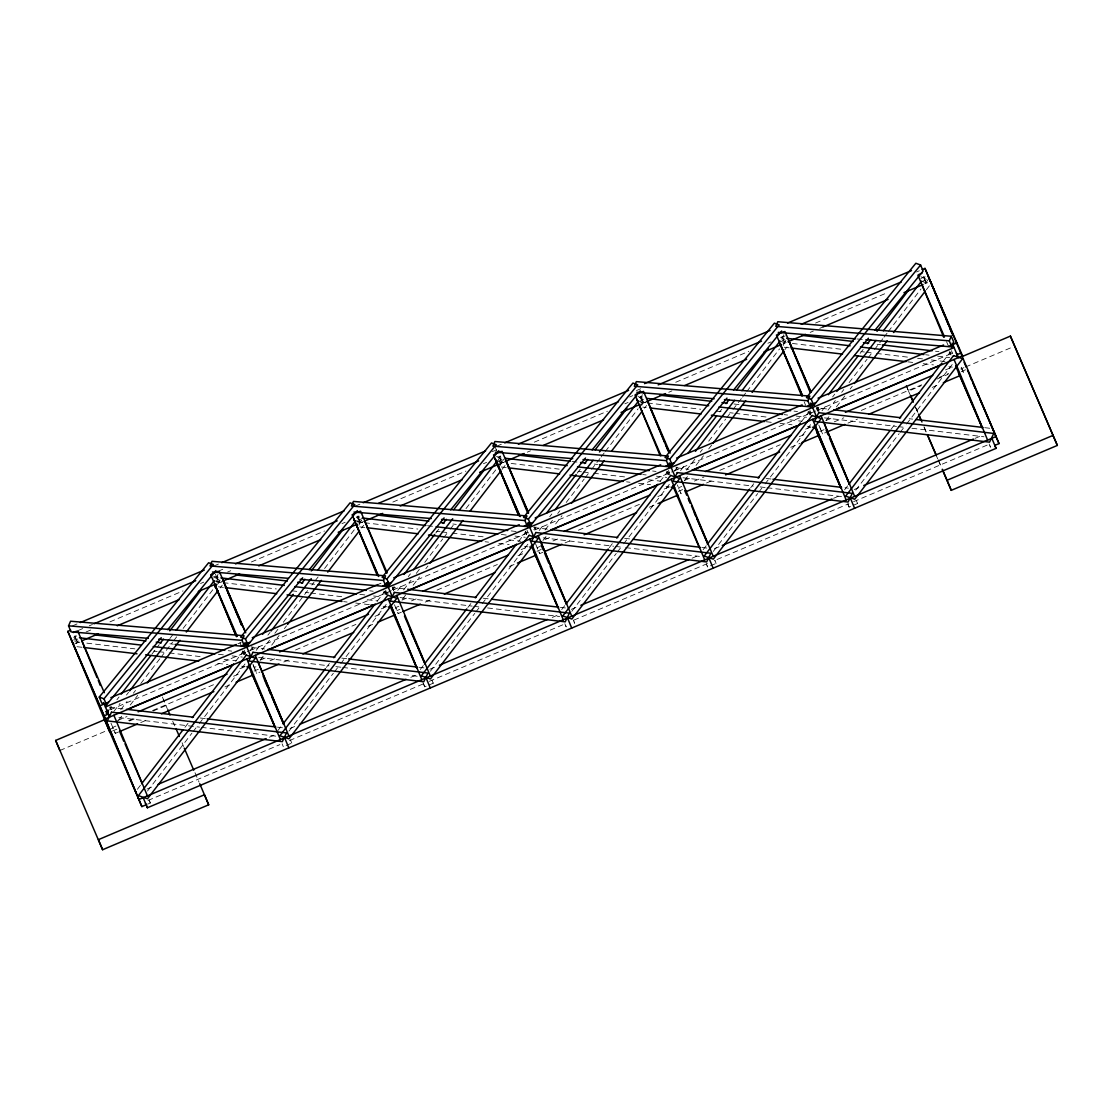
<?xml version="1.0" encoding="UTF-8"?>
<svg xmlns="http://www.w3.org/2000/svg" width="1113" height="1113" viewBox="0 0 1113 1113"><rect width="100%" height="100%" fill="white"/><g stroke="black" fill="none" stroke-linecap="round" stroke-linejoin="round"><path stroke-width="0.75" stroke-dasharray="5 3.75" d="M73.82 640.072L76.588 634.271M76.644 643.578L78.035 640.685M215.95 578.718L218.037 574.364M218.092 583.685L219.484 580.777M357.398 518.825L358.789 515.917M358.845 525.239L361.614 519.437M498.151 460.379L500.92 454.577M500.28 465.331L503.062 459.53M640.281 399.024L642.368 394.67M641.728 405.438L643.815 401.083M781.729 339.131L783.816 334.776M783.176 345.545L785.945 339.729M109.519 709.371L111.634 706.616M116.921 699.729L119.035 696.975M151.827 654.263L159.229 644.608M113.776 711.583L120.121 703.305M126.465 695.041L128.579 692.286M169.83 638.556L173.002 634.424M120.719 709.718L127.063 701.44M133.407 693.176L135.522 690.422M140.808 683.535L159.855 658.729M160.912 657.352L172.543 642.201M173.6 640.824L176.772 636.692M183.116 628.428L213.793 588.471M218.023 582.948L220.137 580.193M118.618 720.181L122.861 714.671M130.263 705.03L137.664 695.388M220.151 587.914L222.266 585.16M137.358 789.312L140.53 785.166M184.953 727.304L188.125 723.172M235.719 661.164L243.121 651.522M249.91 650.855L253.082 646.723M147.5 791.023L191.923 733.161M192.98 731.784L198.267 724.883M199.324 723.506L245.862 662.889M256.268 650.298L260.498 644.789M267.899 635.147L270.028 632.393M262.167 649.811L269.569 640.17M274.855 633.283L278.027 629.151M283.314 622.264L307.633 590.572M311.863 585.062L313.977 582.294M315.035 580.916L318.221 576.784M324.565 568.52L355.228 528.564M359.457 523.054L361.572 520.3M260.066 660.287L264.296 654.778M271.697 645.137L279.099 635.481M284.399 628.595L286.514 625.84M361.6 528.021L363.714 525.266M277.735 730.782L281.979 725.273M326.387 667.41L329.559 663.278M377.154 601.27L384.555 591.629M392.402 589.57L394.517 586.815M435.767 533.085L438.939 528.953M288.935 731.13L333.357 673.254M334.415 671.876L339.702 664.99M340.759 663.612L386.239 604.373M397.717 590.405L403.003 583.518M408.29 576.617L410.405 573.863M403.602 589.918L411.003 580.276M416.29 573.376L419.476 569.244M424.763 562.357L442.737 538.942M443.795 537.551L449.082 530.664M450.139 529.287L454.368 523.778M465.999 508.627L496.676 468.67M497.734 467.293L504.078 459.015M402.572 599.017L405.744 594.871M413.146 585.229L419.49 576.965M425.834 568.701L427.949 565.947M501.991 469.491L505.163 465.359M420.241 669.511L423.413 665.379M467.836 607.503L471.008 603.371M518.602 541.377L526.004 531.722M533.85 529.677L535.965 526.922M577.216 473.178L580.388 469.046M430.383 671.222L474.806 613.36M475.863 611.983L481.15 605.096M482.207 603.719L528.745 543.088M539.165 530.498L543.394 524.988M549.739 516.724L551.853 513.969M545.05 530.011L552.451 520.369M557.738 513.483L559.853 510.728M566.197 502.464L584.186 479.035M585.243 477.658L590.53 470.771M591.587 469.394L595.817 463.884M596.874 462.507L600.046 458.375M601.103 456.998L604.276 452.852M605.333 451.475L638.125 408.763M639.182 407.386L644.469 400.499M542.949 540.487L547.193 534.977M555.651 523.959L561.995 515.695M644.483 408.221L646.597 405.466M561.689 609.604L564.861 605.472M609.284 547.61L612.456 543.478M660.051 481.47L667.452 471.829M674.241 471.161L677.414 467.015M719.708 411.907L721.822 409.153M571.832 611.329L616.254 553.467M617.312 552.076L622.598 545.189M623.656 543.812L670.193 483.195M680.6 470.604L684.829 465.095M686.498 470.117L694.957 459.099M700.244 452.212L702.359 449.457M708.703 441.179L725.62 419.142M726.678 417.765L731.964 410.878M733.022 409.501L737.251 403.977M738.322 402.6L741.495 398.468M742.552 397.091L745.724 392.959M746.781 391.581L779.559 348.87M783.789 343.361L785.903 340.606M684.398 480.593L687.57 476.461M696.028 465.429L703.444 455.787M708.731 448.901L711.903 444.769M784.874 349.691L786.988 346.936M703.124 549.711L706.31 545.579M750.719 487.703L753.891 483.571M801.485 421.577L808.887 411.935M816.733 409.876L818.848 407.121M860.099 353.391L863.271 349.259M713.266 551.436L757.689 493.56M758.746 492.183L764.033 485.296M765.09 483.918L810.57 424.665M822.048 410.711L827.335 403.81M832.621 396.924L834.736 394.169M827.933 410.224L835.334 400.569M841.692 392.305L843.807 389.55M849.094 382.663L867.069 359.235M868.126 357.857L873.413 350.971M874.47 349.593L878.7 344.084M879.757 342.707L882.929 338.575M883.986 337.197L887.158 333.065M888.216 331.688L921.008 288.977M925.237 283.453L928.409 279.321M825.846 420.686L829.018 416.554M836.42 406.913L844.878 395.894M850.165 389.007L852.28 386.253M926.322 289.797L929.494 285.665M844.572 489.817L847.744 485.685M891.11 429.187L895.339 423.677M942.934 361.669L950.335 352.028M855.772 490.151L899.137 433.667M900.194 432.289L905.481 425.403M906.539 424.011L953.076 363.394M72.387 625.923L77.145 623.906M213.821 566.016L220.179 563.331M355.27 506.123L361.628 503.438M496.718 446.23L503.076 443.531M492.169 451.669L496.412 449.875M636.441 390.58L640.685 388.771M916.5 271.975L919.324 270.779M78.133 630.528L82.891 628.511M89.249 625.812L92.435 624.476M219.567 570.635L222.753 569.286M629.596 396.993L632.782 395.644M73.569 637.276L76.407 636.08M86.118 631.961L90.876 629.944M109.95 621.861L183.061 590.906M200.549 583.504L203.721 582.155M213.599 577.967L217.842 576.172M227.553 572.068L230.739 570.719M251.399 561.968L324.509 531.012M341.983 523.611L345.169 522.261M356.466 517.475L359.29 516.279M392.847 502.074L465.944 471.105M483.432 463.704L486.604 462.368M497.914 457.582L500.739 456.372M534.282 442.167L607.392 411.212M624.88 403.81L628.052 402.461M639.349 397.675L642.187 396.478M675.73 382.274L748.84 351.318M767.9 343.235L771.086 341.886M780.797 337.782L785.388 335.834M815.579 323.048L887.103 292.761M920.827 278.473L925.07 276.678M74.863 640.253L77.687 639.057M216.298 580.346L219.136 579.15M357.746 520.453L361.989 518.658M499.194 460.559L502.019 459.349M640.629 400.652L643.467 399.456M782.077 340.759L784.902 339.562M922.107 281.45L926.35 279.655M74.724 643.829L78.967 642.034M216.437 576.771L218.997 582.725L221.835 581.529M359.026 523.43L363.617 521.482M498.707 464.274L503.299 462.326M527.312 452.156L530.498 450.821M641.923 403.629L646.166 401.835M668.76 392.263L671.932 390.913M783.357 343.736L786.195 342.54M810.208 332.37L813.38 331.02M819.738 328.321L822.924 326.985M924.806 283.829L927.63 282.632M237.945 643.815L241.131 642.465M377.808 584.589L380.98 583.24M110.243 709.746L248.505 651.202M249.91 650.604L391.359 590.697M393.126 589.96L526.616 533.419M534.574 530.052L672.836 471.495M674.255 470.896L815.69 411.003M817.457 410.252L950.961 353.725M117.477 720.57L127.021 716.535M239.852 668.746L246.21 666.061M260.512 660.009L268.456 656.642M381.3 608.853L386.058 606.835M401.96 600.102L409.904 596.735M521.148 549.627L529.092 546.26M544.994 539.527L551.352 536.842M664.183 489.052L670.541 486.367M684.843 480.301L692.787 476.948M805.631 429.159L810.403 427.142M826.291 420.408L834.235 417.041M945.48 369.933L953.424 366.567M115.933 726.052L112.747 727.387L115.321 733.342L118.493 732.006M128.649 720.668L135.007 717.968M152.481 710.567L216.061 683.646M233.535 676.245L239.893 673.546M252.999 664.614L254.195 667.494L257.381 666.144M270.083 660.76L276.441 658.075M295.515 649.992L355.91 624.421M374.984 616.352L382.928 612.985M398.816 606.251L395.644 607.601L398.204 613.555L401.39 612.206M411.532 600.867L419.476 597.5M436.964 590.099L497.358 564.528M518.018 555.777L524.376 553.078M540.264 546.358L537.092 547.693L539.652 553.648L542.824 552.298M552.98 540.974L560.924 537.607M578.412 530.205L640.392 503.952M657.866 496.551L664.224 493.852M681.713 486.451L678.527 487.8L681.1 493.755L677.33 484.92M694.429 481.066L703.959 477.032M719.847 470.298L780.241 444.727M799.315 436.644L807.259 433.277M834.277 421.841L843.807 417.806M861.295 410.405L921.689 384.82M939.163 377.418L948.707 373.384M59.852 750.51L115.265 727.039M129.511 721.001L137.428 717.648M153.26 710.943L165.934 705.586L163.528 699.827M906.107 385.362L908.514 391.122L921.174 385.752M937.007 379.046L948.095 374.358M960.756 368.987L963.928 367.652M965.514 366.984L1013.011 346.866M112.622 730.963L116.865 729.168M254.07 671.069L258.313 669.275M396.924 610.578L399.748 609.381M536.953 551.269L541.196 549.474M678.401 491.376L682.645 489.581M819.836 431.482L824.079 429.674M961.284 371.575L965.528 369.78M140.753 722.574L148.697 719.207M224.979 686.902L232.923 683.549M254.195 667.494L256.769 673.448L259.941 672.099M283.773 662.012L290.131 659.313M368.013 626.341L374.371 623.642M425.222 602.105L431.58 599.42M509.448 566.434L515.806 563.748M565.084 542.88L573.028 539.513M649.31 507.208L658.84 503.173M706.518 482.986L714.463 479.62M790.759 447.315L800.289 443.28M819.975 427.893L822.535 433.847L825.721 432.512M847.967 423.079L857.497 419.045M932.193 387.421L940.137 384.055M146.986 789.047L154.93 785.681M269.36 737.223L275.718 734.524M290.02 728.472L296.378 725.773M410.794 677.316L417.152 674.631M429.868 669.247L436.226 666.548M552.243 617.423L558.601 614.738M571.317 609.354L579.261 605.987M692.091 558.197L700.049 554.831M714.351 548.779L720.709 546.08M833.54 498.304L841.484 494.937M854.2 489.553L860.558 486.854M974.988 438.397L982.932 435.03M148.001 800.47L279.906 744.611M289.45 740.576L424.526 683.368M429.298 681.351L565.974 623.461M573.918 620.094L707.423 563.568M716.953 559.533L848.857 503.674M853.629 501.643L990.306 443.767M147.514 804.198L150.352 803.002L149.142 800.122M286.138 745.487L291.787 743.094L290.59 740.215M423.385 683.632L424.749 686.791L427.573 685.594M428.992 684.996L433.235 683.201L432.039 680.321M710.47 565.794L716.118 563.401L714.922 560.521M847.716 503.925L849.08 507.097L851.904 505.9M853.323 505.302L857.567 503.507L856.37 500.627M857.302 338.992L864.175 339.576M877.155 344.307L880.592 344.71M935.504 351.221L938.927 351.625M949.222 352.849L952.658 353.252M925.626 354.755L929.063 355.158M937.633 356.174L949.653 357.607M792.345 343.458L842.11 349.357M860.975 351.583L864.411 352M866.123 352.195L874.707 353.211M876.418 353.419L909.029 357.287M917.599 358.303L922.747 358.915M931.331 359.93L945.062 361.558M784.192 347.2L789.34 347.812M907.735 361.836L912.883 362.448M923.178 363.673L933.473 364.883M948.902 366.72L952.338 367.123M818.041 411.281L816.664 407.748L828.587 409.167M909.224 418.725L912.66 419.128M984.727 427.67L989.874 428.282M733.996 403.991L740.868 404.812M794.056 411.114L797.492 411.518M807.788 412.742L811.21 413.146M824.413 417.876L896.48 426.418M898.191 426.627L905.064 427.434M911.923 428.255L983.989 436.783M784.178 414.648L787.614 415.066M796.198 416.081L806.494 417.292M640.615 402.127L645.763 402.739M647.474 402.948L700.661 409.25M716.104 411.087L722.963 411.893M729.836 412.7L733.258 413.118M734.983 413.313L767.58 417.18M777.876 418.405L781.312 418.808M789.882 419.824L801.889 421.243M642.744 407.094L646.18 407.497M766.287 421.73L771.434 422.342M780.018 423.357L792.025 424.79M807.468 426.613L810.89 427.016M676.843 467.85L688.864 469.269M766.064 478.423L771.212 479.035M845.004 487.772L848.426 488.176M571.971 461.45L578.83 462.271M594.272 464.093L597.709 464.511M652.608 471.008L656.044 471.425M666.339 472.635L669.776 473.053M682.979 477.769L753.32 486.117M760.179 486.924L765.327 487.536M767.052 487.744L842.541 496.69M642.744 474.555L646.166 474.959M656.461 476.183L666.757 477.394M499.167 462.034L504.314 462.646M511.173 463.453L559.213 469.143M578.092 471.383L581.529 471.787M583.24 471.995L591.824 473.011M593.535 473.22L626.132 477.074M648.448 479.717L660.454 481.15M501.309 466.987L506.457 467.599M626.563 481.832L629.986 482.249M638.57 483.265L650.576 484.684M666.019 486.52L669.456 486.924M533.684 527.548L547.415 529.162M624.63 538.316L629.777 538.929M701.83 547.471L706.978 548.083M452.824 524L456.26 524.404M511.173 530.915L516.321 531.527M524.891 532.543L528.327 532.946M543.241 537.871L613.597 546.219M615.308 546.413L623.892 547.429M625.603 547.638L699.381 556.389M427.517 525.712L434.376 526.519M501.295 534.449L506.443 535.061M515.027 536.076L525.322 537.301M357.718 521.927L362.866 522.54M364.591 522.748L417.778 529.051M436.644 531.291L440.08 531.694M441.791 531.889L450.375 532.904M452.087 533.113L484.698 536.981M508.711 539.819L520.717 541.252M359.861 526.894L365.008 527.506M485.115 541.739L488.551 542.142M498.847 543.367L509.142 544.577M524.571 546.413L528.007 546.817M404.256 588.86L392.249 587.441L393.849 591.156M483.181 598.224L490.04 599.031M560.396 607.364L565.543 607.976M309.664 583.699L314.812 584.297M369.725 590.808L373.161 591.212M383.442 592.436L388.59 593.048M400.082 597.57L472.149 606.112M473.86 606.321L480.733 607.128M487.591 607.948L559.658 616.491M359.847 594.342L364.994 594.954M373.578 595.97L382.162 596.985M216.284 581.835L221.431 582.433M223.143 582.642L276.33 588.944M291.773 590.78L296.921 591.393M305.505 592.408L308.927 592.812M310.652 593.006L343.249 596.874M367.262 599.726L377.557 600.937M218.412 586.788L223.56 587.4M343.667 601.632L347.103 602.036M355.687 603.051L369.405 604.679M383.136 606.307L386.559 606.724M252.512 647.543L264.532 648.962M341.733 658.117L348.606 658.924M418.947 667.271L424.095 667.883M169.941 643.801L173.378 644.204M228.276 650.715L231.713 651.119M242.008 652.329L245.43 652.747M258.647 657.477L328.989 665.811M335.848 666.617L340.995 667.23M342.721 667.438L418.21 676.384M218.412 654.249L223.56 654.861M232.13 655.877L242.425 657.087M74.835 641.728L79.983 642.34M86.842 643.147L134.882 648.851M153.761 651.077L157.197 651.495M158.909 651.689L167.493 652.705M169.204 652.914L200.09 656.573M224.103 659.425L236.123 660.844M76.978 646.695L82.125 647.293M217.675 663.362L227.956 664.586M241.688 666.214L245.124 666.617M109.352 707.242L123.084 708.87M200.298 718.01L205.446 718.622M277.499 727.165L282.646 727.777M118.91 717.579L199.561 727.137M201.272 727.332L276.761 736.277M920.841 276.747L926.892 278.807M921.467 281.186L929.035 283.773M780.909 337.156L783.942 338.199M780.018 341.093L786.07 343.152M637.958 396.548L644.01 398.607M638.57 400.986L646.152 403.574M496.509 456.441L502.561 458.5M497.135 460.893L503.187 462.952M356.577 516.849L359.61 517.893M355.687 520.787L363.255 523.36M213.626 576.242L219.678 578.301M214.239 580.68L221.821 583.268M923.651 277.276L926.225 283.231L922.023 273.158M961.423 368L963.983 373.954L959.782 363.881M951.392 350.651L952.464 353.127M946.523 341.649L948.568 346.393M989.165 444.031L990.528 447.203L989.332 444.324M906.344 385.766L909.738 393.64M915.846 407.817L917.891 412.533M923.999 426.71L926.712 433.013M938.245 459.794L941.64 467.669M908.514 391.122L909.864 394.266M915.289 406.871L918.016 413.173M924.124 427.336L926.155 432.067M936.339 455.69L937.689 458.848M938.37 460.42L941.083 466.723M817.763 408.026L819.126 411.198M816.58 407.748L818.18 411.462M856.203 500.335L857.567 503.507M782.216 337.183L784.776 343.138L780.575 333.051M809.944 410.544L811.015 413.034M809.276 411.629L810.64 414.787M714.755 560.229L716.118 563.401M640.768 397.077L643.328 403.031L639.14 392.959M668.51 470.451L669.581 472.928M667.828 471.522L669.191 474.695L668.078 471.954M706.268 563.832L707.631 566.99L706.435 564.11M573.32 620.136L574.684 623.294L573.487 620.414M499.32 456.984L501.893 462.925L497.525 452.657M527.061 530.345L528.132 532.835M564.834 623.725L566.197 626.897L564.388 622.57M431.872 680.029L433.235 683.201M357.885 516.877L360.445 522.832L356.243 512.745M385.613 590.252L387.227 593.966M384.945 591.323L386.308 594.495M290.423 739.936L291.787 743.094M244.178 650.145L245.778 653.86M239.977 642.73L241.34 645.888M243.497 651.216L244.86 654.388M162.415 697.086L167.284 708.731M172.71 721.335L175.311 727.012M182.087 742.761L183.575 746.531M194.984 772.686L199.06 782.133M148.989 799.83L150.352 803.002M74.988 636.678L77.562 642.632L73.361 632.546M949.626 351.444L951.003 354.977M817.401 407.024L818.611 409.904M818.778 425.013L822.535 433.847M809.513 412.06L810.723 414.94M847.883 504.217L849.08 507.097M804.226 401.849L805.603 405.382M808.177 411.337L809.554 414.871M675.967 466.917L677.163 469.797M666.729 471.244L668.12 474.778M534.518 526.825L535.715 529.705M495.132 446.897L496.927 451.224M535.45 543.575L539.652 553.648M525.294 531.138L526.602 534.296M525.35 531.513L526.672 534.671M393.07 586.718L394.28 589.598M392.333 587.441L393.71 590.975M394.447 604.721L398.204 613.555M385.181 591.754L386.392 594.634M422.954 682.478L424.749 686.791M383.846 591.031L385.223 594.565M251.635 646.611L252.832 649.491M215.407 574.085L218.997 582.725M253.166 664.809L256.769 673.448M243.747 651.648L244.943 654.527M282.104 743.818L283.3 746.698M242.397 650.938L243.719 654.096M242.467 651.3L243.789 654.472M110.187 706.518L111.383 709.398M110.952 723.074L115.321 733.342"/><path stroke-width="1.5" d="M148.377 638.347L71.065 631.878L68.547 625.826L70.578 621.221L244.081 635.746L242.064 640.351L244.582 646.403L158.686 639.21M244.582 646.403L245.931 643.328M383.498 580.457L385.529 575.838L212.013 561.314L209.995 565.933L383.498 580.457L386.016 586.509L300.12 579.317M386.016 586.509L388.047 581.89M524.946 520.55L526.978 515.945L353.461 501.42L351.43 506.025L524.946 520.55L527.465 526.602L441.569 519.409M527.465 526.602L529.496 521.997M666.395 460.657L668.412 456.038L494.909 441.513L492.878 446.132L666.395 460.657L668.913 466.709L583.017 459.516M668.913 466.709L670.263 463.634M807.829 400.763L809.861 396.145L636.344 381.62L634.327 386.239L807.829 400.763L810.347 406.801L724.452 399.623M810.347 406.801L811.697 403.727M949.278 340.856L951.309 336.251L777.792 321.727L775.761 326.332L949.278 340.856L951.796 346.908L865.9 339.715M951.796 346.908L953.827 342.289L951.309 336.251M106.584 713.043L107.961 710.136M106.347 713.503L108.462 710.748M121.15 694.22L150.77 655.64M160.286 643.231L163.458 639.099M169.802 630.834L201.536 589.5M129.637 690.909L168.773 639.933M176.174 630.292L214.239 580.68M214.851 587.08L216.965 584.325M147.18 682.979L179.972 640.267M186.316 632.003L218.037 590.669M141.588 783.789L182.838 730.058M192.354 717.662L233.605 663.918M262.598 634.313L293.262 594.356M301.72 583.337L304.906 579.205M311.25 570.941L342.971 529.607M271.085 631.015L311.264 578.649M317.608 570.385L355.687 520.787M287.571 624.463L321.407 580.374M327.751 572.11L359.485 530.776M283.036 723.895L325.33 668.788M333.789 657.755L375.039 604.025M404.033 574.419L434.71 534.463M443.169 523.444L446.341 519.312M453.742 509.657L484.419 469.7M413.577 569.731L452.713 518.755M459.057 510.491L497.135 460.893M430.063 563.192L462.855 520.481M470.256 510.825L500.933 470.869M424.47 664.002L466.778 608.881M475.237 597.862L516.488 544.132M546.539 513.135L576.158 474.569M584.617 463.537L587.789 459.405M595.191 449.763L626.925 408.429M555.025 509.837L593.104 460.239M599.448 451.961L638.57 400.986M571.512 503.285L604.303 460.573M611.705 450.932L642.368 410.975M565.919 604.095L608.227 548.987M616.685 537.969L657.936 484.225M687.987 453.241L716.535 416.039M726.052 403.643L729.238 399.511M736.639 389.856L768.36 348.522M695.416 451.322L734.538 400.332M741.94 390.691L780.018 341.093M712.96 443.391L745.738 400.68M752.082 392.416L783.816 351.082M707.367 544.201L749.661 489.08M758.12 478.061L800.428 422.954M828.364 394.725L857.984 356.146M867.5 343.736L870.672 339.604M877.016 331.34L908.751 290.006M836.851 391.414L875.987 340.439M883.388 330.798L921.467 281.186M854.394 383.484L887.186 340.773M893.53 332.509L925.265 291.175M848.802 484.294L890.052 430.564M899.568 418.168L941.876 363.047M106.528 704.863L101.77 703.124L99.252 697.072L208.618 562.761L213.39 564.486L104.01 698.811L106.528 704.863L161.218 637.707M167.771 629.638L215.908 570.538M245.458 638.918L354.824 504.592L350.066 502.853L240.686 637.179L245.458 638.918L247.976 644.97L302.653 577.8M309.219 569.745L357.343 510.644M386.893 579.01L496.273 444.699L491.515 442.96L382.135 577.285L386.893 579.01L389.411 585.062L444.101 517.907M450.668 509.851L498.791 450.737M528.341 519.117L637.721 384.792L632.949 383.053L523.583 517.378L528.341 519.117L530.859 525.169L585.549 458M592.116 449.944L640.239 390.844M669.789 459.224L779.156 324.899L774.398 323.16L665.018 457.485L669.789 459.224L672.308 465.262L726.984 398.106M733.55 390.051L781.674 330.951M811.224 399.317L920.604 265.005L915.846 263.266L806.466 397.578L811.224 399.317L813.742 405.369L868.432 338.213M874.999 330.144L923.122 271.043L920.604 265.005M80.331 622.557L204.291 570.065M221.779 562.663L344.154 510.839M363.214 502.756L485.588 450.932M504.662 442.863L628.622 390.357M644.51 383.637L770.071 330.464M787.545 323.062L911.505 270.57M109.797 732.173L67.837 631.363L70.662 630.167M922.148 269.583L924.986 268.386L999.015 443.6L994.772 445.395L996.052 448.372L147.389 807.774L145.469 803.308M73.361 632.546L76.533 631.196M94.021 623.795L195.735 580.722M211.623 573.988L217.981 571.303M235.469 563.901L337.183 520.828M353.071 514.095L359.429 511.41M378.503 503.326L478.618 460.921M494.52 454.201L500.864 451.502M518.352 444.101L618.48 401.696M635.954 394.294L642.312 391.609M658.2 384.875L761.515 341.135M777.403 334.401L783.761 331.702M801.235 324.3L901.363 281.909M918.851 274.508L922.023 273.158M82.32 640.615L98.222 633.881M117.282 625.798L179.263 599.559M198.337 591.476L215.825 584.075M223.769 580.708L239.657 573.974M258.731 565.905L320.711 539.652M338.199 532.251L357.259 524.181M365.217 520.814L382.691 513.413M400.179 505.998L462.159 479.759M479.633 472.357L498.707 464.274M505.065 461.589L524.14 453.506M543.214 445.437L603.594 419.851M621.082 412.45L640.156 404.381M646.514 401.682L665.588 393.612M684.648 385.529L746.628 359.29M764.116 351.889L781.59 344.474M787.948 341.788L805.436 334.387M822.924 326.985L888.077 299.383M903.965 292.663L923.039 284.58M110.813 697.656L236.359 644.483M252.248 637.749L377.808 584.589M393.696 577.856L519.242 524.682M535.144 517.948L660.691 464.789M676.579 458.055L802.139 404.882M818.027 398.162L943.574 344.988M136.384 793.527L99.906 705.795L108.392 702.192M241.34 645.888L249.827 642.298M382.789 585.995L391.275 582.405M524.237 526.087L532.724 522.498M665.671 466.194L674.158 462.605M807.12 406.301L815.606 402.697M948.568 346.393L957.055 342.804M103.509 702.512L105.429 706.964L954.091 347.576L958.293 357.663L956.359 353.197M105.638 711.694L108.476 710.497M104.093 715.868L108.337 714.073M956.999 354.685L961.242 352.891M129.219 708.564L232.52 664.823M269.068 649.338L373.968 604.916M410.516 589.445L515.402 545.022M551.965 529.538L656.851 485.115M693.399 469.644L796.699 425.889M836.433 409.069L939.734 365.328M59.852 750.51L55.65 740.423L106.319 718.97M962.898 356.23L1010.395 336.112L1057.35 445.423L951.267 490.346L942.447 469.867M138.137 711.819L227.135 674.13M279.586 651.926L368.584 614.237M422.62 591.351L508.432 555.011M564.054 531.457L649.881 495.118M705.503 471.564L791.329 435.211M845.365 412.339L932.764 375.318M120.093 731.324L137.567 723.923M161.413 713.823L213.849 691.618M236.109 682.199L253.583 674.798M261.527 671.431L279.015 664.03M302.847 653.929L353.711 632.393M377.544 622.292L395.032 614.891M402.976 611.524L420.45 604.122M444.296 594.036L495.146 572.499M517.406 563.067L536.466 554.997M544.424 551.631L561.898 544.229M584.144 534.81L636.594 512.592M658.84 503.173L677.914 495.104M685.858 491.737L703.346 484.336M725.593 474.903L779.629 452.031M801.875 442.598L819.363 435.197M827.307 431.83L844.795 424.429M868.627 414.342L919.477 392.806M943.323 382.705L959.211 375.971M158.102 784.331L266.174 738.573M299.55 724.438L406.036 679.347M439.412 665.212L547.471 619.44M580.847 605.305L688.919 559.547M722.295 545.412L831.954 498.972M863.744 485.518L973.402 439.079M104.316 719.109L141.866 806.591L146.109 804.796M942.321 469.241L947.066 480.273L1053.148 435.336M102.605 849.734L208.688 804.81L204.486 794.738L98.403 839.661L102.605 849.734L55.65 740.423M778.279 332.384L855.591 338.853M636.845 392.277L714.143 398.76M495.396 452.184L572.708 458.653M353.948 512.077L431.26 518.547M212.513 571.985L288.1 578.301M68.547 625.826L242.064 640.351M801.666 335.361L853.142 341.454M863.438 342.679L868.585 343.291M882.303 344.905L932.068 350.804M786.641 338.282L850.137 345.809M860.432 347.019L923.915 354.546M791.051 348.007L842.527 354.115M854.534 355.534L906.01 361.628M833.734 409.779L900.654 417.709M916.096 419.531L983.016 427.462M660.218 395.254L711.694 401.348M721.989 402.572L727.137 403.184M742.58 405.021L790.62 410.711M646.917 398.384L708.689 405.702M718.984 406.927L782.467 414.453M651.328 408.109L701.093 414.008M711.374 415.232L764.575 421.535M812.615 427.225L816.038 427.629M692.286 469.672L759.205 477.602M772.937 479.23L841.567 487.369M518.783 455.147L570.259 461.255M580.541 462.465L585.688 463.078M599.42 464.705L649.185 470.604M505.469 458.278L567.24 465.61M577.536 466.82L641.018 474.347M508.168 467.808L559.644 473.901M569.939 475.126L623.127 481.428M671.167 487.118L674.603 487.536M550.852 529.579L617.757 537.509M633.2 539.332L700.119 547.262M377.335 515.055L428.811 521.148M440.818 522.581L444.254 522.985M459.697 524.807L507.737 530.511M362.309 517.976L425.806 525.503M436.087 526.727L497.859 534.045M366.72 527.701L418.196 533.809M428.491 535.019L481.679 541.335M529.718 547.026L533.155 547.429M407.692 589.264L476.322 597.403M491.765 599.239L558.67 607.169M235.886 574.948L287.363 581.056M297.658 582.266L302.806 582.878M318.248 584.715L366.288 590.405M220.875 577.884L284.358 585.396M294.653 586.621L356.424 593.939M225.285 587.608L276.747 593.702M287.043 594.926L341.955 601.437M371.116 604.888L374.552 605.291M388.284 606.919L391.706 607.322M267.955 649.366L334.874 657.296M348.606 658.924L417.236 667.063M94.452 634.841L145.914 640.949M156.21 642.173L161.357 642.785M175.089 644.399L224.854 650.298M79.426 637.777L141.198 645.095M153.204 646.514L214.976 653.846M83.837 647.502L137.024 653.804M145.608 654.82L198.796 661.122M246.836 666.826L250.272 667.23M126.52 709.273L193.425 717.203M207.157 718.831L275.787 726.956M810.57 404.214L813.742 405.369M669.122 464.107L672.308 465.262M527.687 524.014L530.859 525.169M386.239 583.908L389.411 585.062M244.79 643.801L247.976 644.97M99.252 697.072L104.01 698.811M1057.35 445.423L1010.395 336.112M927.894 275.481L962.536 355.868L105.387 718.845L138.944 799.482L996.093 436.505L970.939 378.1M964.108 362.268L966.154 367.012M967.517 370.184L969.576 374.942M969.673 375.512L971.719 380.27M973.082 383.429L975.127 388.187M976.491 391.345L978.536 396.103M979.913 399.261L999.015 443.6M952.172 343.11L954.091 347.576M917.863 275.148L944.478 336.891M955.622 365.857L982.236 427.615M958.46 372.772L982.334 428.199M910.42 395.212L913.133 401.515M918.573 414.119L921.954 421.994M927.393 434.585L936.214 455.064M910.545 395.838L913.258 402.141M919.366 416.318L920.729 419.462M927.519 435.225L936.339 455.69M784.902 331.451L810.834 391.623M788.421 339.938L810.932 392.193M826.083 430.077L828.128 434.835M829.491 438.007L831.536 442.751M831.634 443.336L849.275 483.918M810.723 403.017L816.845 417.556M776.415 335.041L802.348 395.212M779.935 343.541L802.445 395.797M814.187 425.764L840.788 487.522M817.012 432.679L840.899 488.092M643.467 391.345L670.068 453.102M688.724 499.487L690.088 502.645M691.465 505.817L707.84 543.826M684.732 490.555L686.791 495.313M688.154 498.485L690.199 503.229M694.289 512.731L695.653 515.903M697.016 519.061L707.938 544.396M669.275 462.911L675.396 477.449M634.98 394.934L661.011 455.69M672.739 485.658L699.451 547.999M502.019 451.238L528.633 512.996M505.525 459.739L528.049 511.994M541.141 545.133L543.186 549.878M544.549 553.05L548.751 563.122M550.114 566.294L565.807 602.717M527.84 522.804L533.962 537.356M493.532 454.841L520.147 516.599M519.562 515.583L495.076 458.779L496.398 461.937M531.291 545.551L557.905 607.308M534.129 552.465L558.003 607.893M360.57 511.145L387.185 572.903M404.478 616.115L424.262 662.04M410.043 629.36L424.359 662.611M386.392 582.711L392.513 597.25M352.084 514.735L378.698 576.492M378.114 575.491L353.642 518.672L354.95 521.83M389.856 605.458L416.568 667.786M219.136 571.039L245.736 632.796M222.642 579.539L245.152 631.794M263.03 676.008L265.075 680.766M266.438 683.925L283.495 723.52M264.504 679.765L267.231 686.095M268.595 689.253L270.64 694.011M272.003 697.183L282.925 722.518M244.943 642.604L251.065 657.157M210.649 574.642L237.25 636.386M248.408 665.351L275.008 727.109M251.232 672.266L275.12 727.693M167.84 709.677L169.997 715.033M175.979 728.584L179.374 736.458M184.257 748.117L193.759 770.168M199.742 783.705L208.688 804.81M77.687 630.946L104.302 692.689M119.536 731.158L123.738 741.244M125.004 743.832L142.061 783.413M107.057 711.096L109.63 717.05L105.429 706.964M67.837 631.363L99.906 705.795M70.745 638.472L105.832 719.986M930.468 281.436L952.839 335.194M924.986 268.386L945.007 316.593M946.328 319.751L948.304 324.495M949.612 327.667L951.587 332.411M991.85 438.299L996.052 448.372M954.05 359.457L987.607 440.094M921.981 285.025L943.699 337.211M947.066 480.273L951.267 490.346M821.088 415.761L854.659 496.398M824.441 424.039L849.456 484.127M789.02 341.343L810.153 392.305M850.415 498.193L854.603 508.279M812.601 419.351L846.172 499.987M815.3 426.042L840.969 487.717M780.533 344.933L801.666 395.894M679.64 475.654L713.21 556.291M647.571 401.236L664.684 442.348M666.005 445.506L667.981 450.25M650.27 407.928L668.704 452.198M708.967 558.1L713.169 568.173M671.153 479.258L704.724 559.895M636.608 398.969L637.805 401.849M639.085 404.826L660.218 455.801M538.205 535.562L571.762 616.199M540.904 542.254L566.573 603.914M506.137 461.13L527.854 513.316M567.519 617.993L571.72 628.08M529.718 539.151L563.275 619.788M497.65 464.733L518.7 515.319M498.374 466.681L518.769 515.695M396.757 595.455L430.328 676.092M364.688 521.037L386.406 573.209M426.084 677.887L430.272 687.973M388.27 599.044L421.841 679.695M390.969 605.75L416.638 667.41M356.202 524.626L377.335 575.602M255.308 655.348L288.879 735.999M258.007 662.054L283.676 723.714M223.24 580.93L238.377 617.298M239.698 620.456L241.674 625.2M226.607 589.208L241.744 625.576M284.636 737.794L288.837 747.866M246.822 658.952L280.393 739.589M214.753 584.52L236.471 636.706M214.823 584.895L235.886 635.495M113.874 715.256L147.431 795.892M81.805 640.824L96.998 677.567M98.25 680.363L100.295 685.469M143.187 797.687L147.389 807.774M137.664 796.505L141.866 806.591M111.495 712.195L107.321 720.904L282.34 741.648L286.5 732.938L111.495 712.195M252.943 652.301L248.769 661.011L423.775 681.754L427.949 673.045L252.943 652.301M394.378 592.408L390.218 601.117L565.223 621.847L569.397 613.138L394.378 592.408M535.826 532.501L531.652 541.21L706.672 561.954L710.831 553.244L535.826 532.501M677.274 472.608L673.101 481.317L848.106 502.06L852.28 493.351L677.274 472.608M818.709 412.7L814.549 421.41L989.554 442.153L993.728 433.444L818.709 412.7M246.307 655.112L138.429 795.642L147.514 798.744L255.392 658.2L246.307 655.112M387.755 595.205L279.878 735.749L288.963 738.837L396.84 598.307L387.755 595.205M529.204 535.311L421.326 675.841L430.411 678.944L538.289 538.4L529.204 535.311M670.638 475.404L562.761 615.948L571.845 619.051L679.723 478.507L670.638 475.404M812.087 415.511L704.209 556.055L713.294 559.143L821.171 418.613L812.087 415.511M953.535 355.617L845.657 496.148L854.742 499.25L962.62 358.706L953.535 355.617"/></g></svg>
